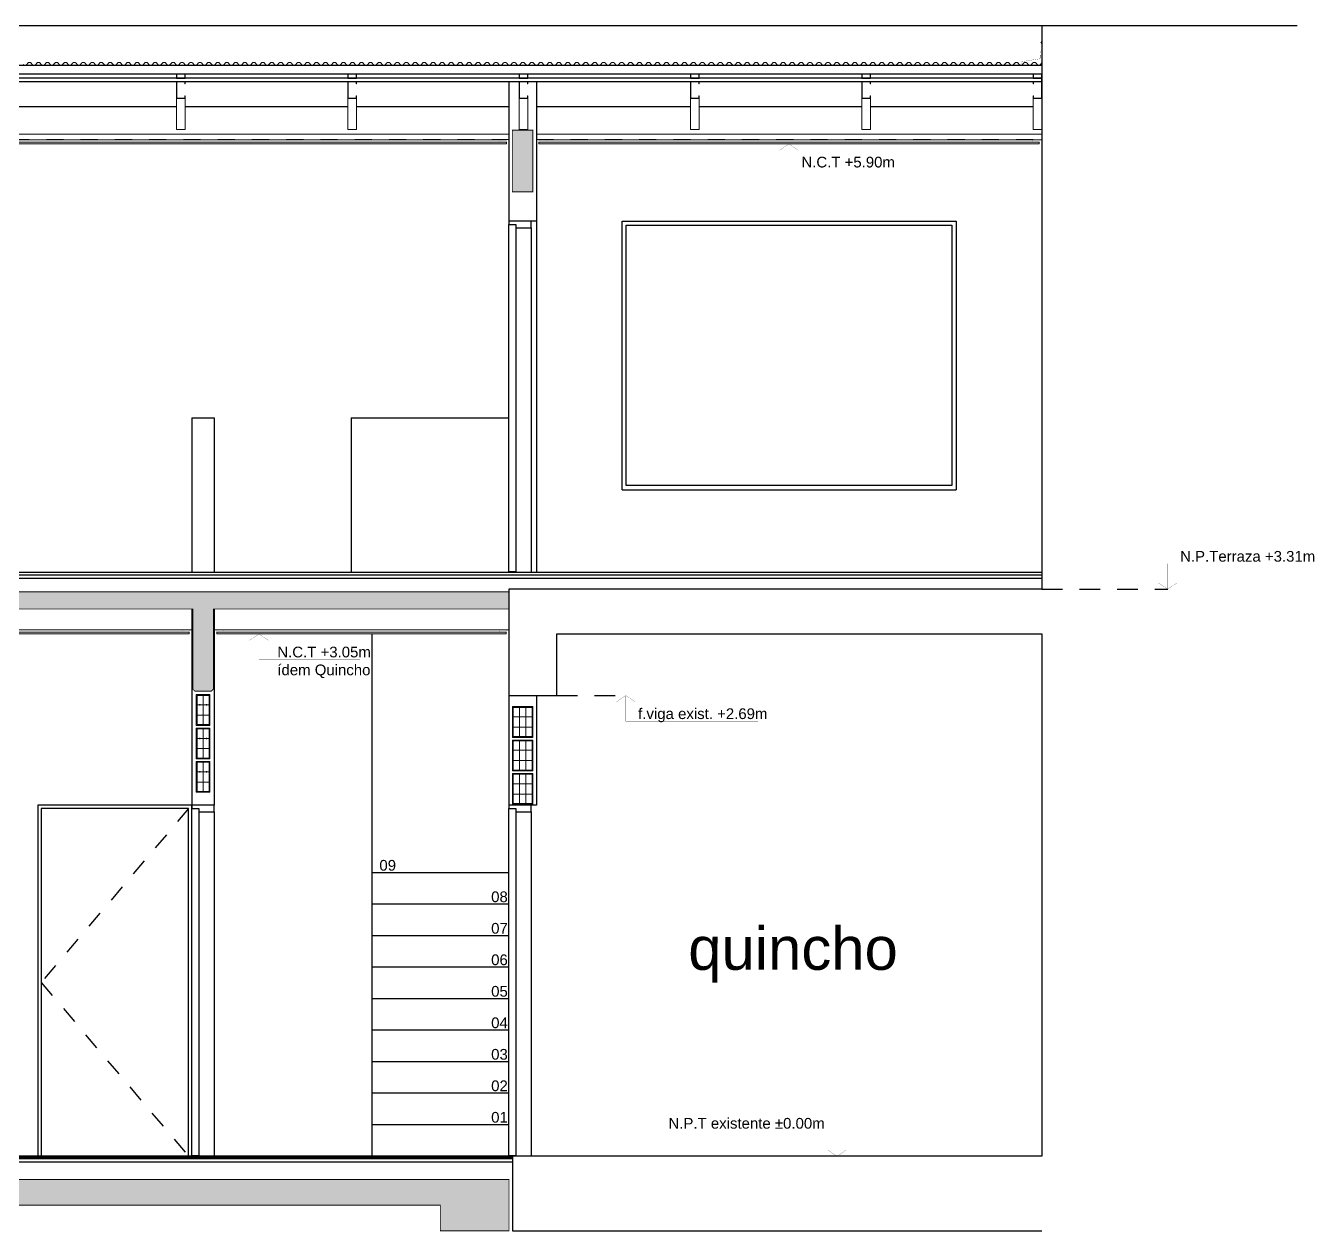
# Model space of a CAD drawing. Header units: millimetres. Extents: x 11902 to 12193, y 9935 to 10135.
# Drawn here: x 12004.26 to 12011.78, y 9944.51 to 9951.55 of the extents above; entities that cross this region are included whole.
import ezdxf

# ---------------------------------------------------------------- set-up
doc = ezdxf.new("R2010")
doc.units = ezdxf.units.MM
doc.linetypes.add('ACAD_ISO02W100', pattern=[15, 12, -3])
doc.linetypes.add('HIDDEN', pattern=[0.375, 0.25, -0.125])
for name, color, linetype, lineweight in [('002-MUROS VISTA', 250, 'Continuous', 15), ('06-SOLADOS', 252, 'Continuous', 25), ('A_Chapa zincalum', 7, 'Continuous', 9), ('Construccion Seca', 146, 'Continuous', 13)]:
    doc.layers.add(name, color=color, linetype=linetype, lineweight=lineweight)
for name, color, linetype in [('01-MUROS', 7, 'Continuous'), ('02-CARPINTERÍAS', 62, 'Continuous'), ('03-PROYECCIONES', 14, 'Continuous'), ('Estructura metalica', 155, 'Continuous')]:
    doc.layers.add(name, color=color, linetype=linetype)
doc.styles.get("Standard").update_dxf_attribs({"font": 'arial.ttf'})

# ---------------------------------------------------------------- blocks, each defined once
blk = doc.blocks.new('lad 08')
for p in [(-0.0392, -0.06), (-0.0008, -0.06)]:
    blk.add_point(p)
at = {"layer": '002-MUROS VISTA', "color": 250, "lineweight": 5, "true_color": 0x454545}
for p, q in [((-0.055, -0.06), (0.015, -0.06)), ((-0.02, -0.175), (-0.02, -0.005)), ((-0.055, -0.12), (0.015, -0.12))]:
    blk.add_line(p, q, dxfattribs=at)
for points in [[(-0.06, -0.18), (0.02, -0.18), (0.02, 0), (-0.06, 0)], [(-0.055, -0.175), (0.015, -0.175), (0.015, -0.005), (-0.055, -0.005)]]:
    blk.add_lwpolyline(points, close=True, dxfattribs=at)
blk = doc.blocks.new('lad 08x18x33')
for p in [(-0.0392, -0.06), (-0.0008, -0.06)]:
    blk.add_point(p)
at = {"layer": '002-MUROS VISTA', "color": 250, "lineweight": 5, "true_color": 0x454545}
for p, q in [((-0.075, -0.06), (0.035, -0.06)), ((-0.0392, -0.175), (-0.0392, -0.005)), ((-0.0008, -0.175), (-0.0008, -0.005)), ((-0.075, -0.12), (0.035, -0.12))]:
    blk.add_line(p, q, dxfattribs=at)
for points in [[(-0.08, -0.18), (0.04, -0.18), (0.04, 0), (-0.08, 0)], [(-0.075, -0.175), (0.035, -0.175), (0.035, -0.005), (-0.075, -0.005)]]:
    blk.add_lwpolyline(points, close=True, dxfattribs=at)

msp = doc.modelspace()

# ---------------------------------------------------------------- hatches: boundary and pattern name
at = {"true_color": 0x43c931, "transparency": 33554595}
h = msp.add_hatch(color=82, dxfattribs=at)
h.dxf.hatch_style = 1
h.paths.add_polyline_path([(12000.9962, 9944.8132), (12000.9962, 9944.5132), (12001.3962, 9944.5132), (12001.3962, 9944.6632), (12006.6762, 9944.6632), (12006.6762, 9944.5132), (12007.0762, 9944.5132), (12007.0762, 9944.8132)])
h.paths.add_polyline_path([(12000.9962, 9950.9381), (12001.1162, 9950.9381), (12001.1162, 9950.5781), (12000.9962, 9950.5781)])
h.paths.add_polyline_path([(12007.0962, 9950.9381), (12007.2162, 9950.9381), (12007.2162, 9950.5781), (12007.0962, 9950.5781)])
h.paths.add_polyline_path([(12005.2312, 9948.1432), (12001.1162, 9948.1432), (12001.1162, 9947.6756), (12001.1037, 9947.6631), (12001.0087, 9947.6631), (12000.9962, 9947.6756), (12000.9962, 9948.2432), (12007.0762, 9948.2432), (12007.0762, 9948.1432), (12005.3512, 9948.1432), (12005.3512, 9947.6756), (12005.3387, 9947.6631), (12005.2437, 9947.6631), (12005.2312, 9947.6756)])

# ---------------------------------------------------------------- linework, layer by layer
for p, q in [((12010.1862, 9951.5481), (12000.9762, 9951.5481)), ((12010.1862, 9951.3165), (12001.1362, 9951.3165)), ((12010.1862, 9951.2665), (12001.1362, 9951.2665)), ((12007.0762, 9951.2235), (12007.0762, 9950.4081)), ((12007.2362, 9951.2235), (12007.2362, 9950.4081)), ((12005.1362, 9951.075), (12004.1862, 9951.075)), ((12006.1362, 9951.075), (12005.1862, 9951.075)), ((12007.0762, 9951.075), (12006.1862, 9951.075)), ((12008.1362, 9951.075), (12007.2362, 9951.075)), ((12009.1362, 9951.075), (12008.1862, 9951.075)), ((12010.1362, 9951.075), (12009.1862, 9951.075)), ((12007.2362, 9950.4081), (12007.0762, 9950.4081)), ((12007.2362, 9950.4081), (12007.2362, 9948.3581)), ((12005.2262, 9949.2583), (12005.2262, 9948.3583)), ((12005.3562, 9949.2583), (12005.3562, 9948.3583)), ((12006.1562, 9949.2583), (12006.1562, 9948.3583)), ((12005.2262, 9948.1432), (12005.2262, 9946.9982)), ((12005.3562, 9948.1432), (12005.3562, 9946.9982)), ((12006.2762, 9947.9982), (12006.2762, 9944.9482)), ((12007.0762, 9947.6382), (12007.0762, 9946.9982)), ((12007.2362, 9947.6382), (12007.2362, 9946.9982)), ((12005.3562, 9946.9982), (12005.2262, 9946.9982)), ((12007.2362, 9946.9982), (12007.0762, 9946.9982)), ((12007.0762, 9946.6032), (12006.2762, 9946.6032)), ((12007.0762, 9946.4193), (12006.2762, 9946.4193)), ((12007.0762, 9946.2354), (12006.2762, 9946.2354)), ((12007.0762, 9946.0515), (12006.2762, 9946.0515)), ((12007.0762, 9945.8677), (12006.2762, 9945.8677)), ((12007.0762, 9945.6838), (12006.2762, 9945.6838)), ((12007.0762, 9945.4999), (12006.2762, 9945.4999)), ((12007.0762, 9945.316), (12006.2762, 9945.316)), ((12007.0762, 9945.1321), (12006.2762, 9945.1321))]:
    msp.add_line(p, q)
at = {"color": 212, "true_color": 0xcd1fe0}
msp.add_lwpolyline([(12011.676, 9951.5481), (12010.1862, 9951.5481), (12010.1862, 9948.2583), (12007.0762, 9948.2583), (12007.0762, 9947.6382), (12007.3562, 9947.6382), (12007.3562, 9947.9982), (12010.1862, 9947.9982), (12010.1862, 9944.9482), (12007.0962, 9944.9482), (12007.0962, 9944.5132), (12010.1862, 9944.5132)], dxfattribs=at)
for points in [[(12001.1362, 9951.2235), (12010.1862, 9951.2235), (12010.1862, 9951.2415), (12001.1362, 9951.2415)], [(12005.1362, 9951.2665), (12005.1362, 9951.2415), (12005.1862, 9951.2415), (12005.1862, 9951.2665)], [(12006.1362, 9951.2665), (12006.1362, 9951.2415), (12006.1862, 9951.2415), (12006.1862, 9951.2665)], [(12007.1362, 9951.2665), (12007.1362, 9951.2415), (12007.1862, 9951.2415), (12007.1862, 9951.2665)], [(12008.1362, 9951.2665), (12008.1362, 9951.2415), (12008.1862, 9951.2415), (12008.1862, 9951.2665)], [(12009.1362, 9951.2665), (12009.1362, 9951.2415), (12009.1862, 9951.2415), (12009.1862, 9951.2665)], [(12010.1362, 9951.2665), (12010.1362, 9951.2415), (12010.1862, 9951.2415), (12010.1862, 9951.2665)]]:
    msp.add_lwpolyline(points, close=True)
at = {"color": 97, "true_color": 0x2e8c22, "const_width": 0.005}
msp.add_lwpolyline([(12007.0962, 9950.9381), (12007.2162, 9950.9381), (12007.2162, 9950.5781), (12007.0962, 9950.5781)], close=True, dxfattribs=at)
for points in [[(12005.2312, 9948.1432), (12001.1162, 9948.1432), (12001.1162, 9947.6756), (12001.1037, 9947.6631), (12001.0087, 9947.6631), (12000.9962, 9947.6756), (12000.9962, 9948.2432), (12007.0762, 9948.2432), (12007.0762, 9948.1432), (12005.3512, 9948.1432), (12005.3512, 9947.6756), (12005.3387, 9947.6631), (12005.2437, 9947.6631), (12005.2312, 9947.6756), (12005.2312, 9948.1432)], [(12000.9962, 9944.8132), (12000.9962, 9944.5132), (12001.3962, 9944.5132), (12001.3962, 9944.6632), (12006.6762, 9944.6632), (12006.6762, 9944.5132), (12007.0762, 9944.5132), (12007.0762, 9944.8132), (12000.9962, 9944.8132)]]:
    msp.add_lwpolyline(points, dxfattribs=at)
at = {"layer": '01-MUROS'}
for p, q in [((12007.2362, 9944.9482), (12001.1362, 9944.9482)), ((12007.0962, 9944.9402), (12001.1362, 9944.9402)), ((12007.0962, 9944.9332), (12001.1362, 9944.9332)), ((12007.0962, 9944.9132), (12001.1362, 9944.9132))]:
    msp.add_line(p, q, dxfattribs=at)
at = {"layer": '02-CARPINTERÍAS'}
for p, q in [((12007.7362, 9948.8383), (12007.7362, 9950.4081)), ((12007.7362, 9950.4081), (12009.6862, 9950.4081)), ((12009.6862, 9950.4081), (12009.6862, 9948.8383)), ((12007.2062, 9950.3681), (12007.2062, 9948.3581)), ((12007.7362, 9948.8383), (12009.6862, 9948.8383)), ((12005.3562, 9946.9582), (12005.3562, 9944.9482)), ((12007.2062, 9946.9582), (12007.2062, 9944.9482))]:
    msp.add_line(p, q, dxfattribs=at)
for points in [[(12007.1162, 9950.3681), (12007.2062, 9950.3681), (12007.2062, 9950.4081), (12007.0762, 9950.4081), (12007.0762, 9950.3881), (12007.1162, 9950.3881)], [(12007.0762, 9950.3881), (12007.1162, 9950.3881), (12007.1162, 9948.3608), (12007.0762, 9948.3608)], [(12007.7612, 9950.3831), (12009.6612, 9950.3831), (12009.6612, 9948.8633), (12007.7612, 9948.8633)], [(12005.2662, 9946.9582), (12005.3562, 9946.9582), (12005.3562, 9946.9982), (12005.2262, 9946.9982), (12005.2262, 9946.9782), (12005.2662, 9946.9782)], [(12007.1162, 9946.9582), (12007.2062, 9946.9582), (12007.2062, 9946.9982), (12007.0762, 9946.9982), (12007.0762, 9946.9782), (12007.1162, 9946.9782)], [(12005.2262, 9946.9782), (12005.2662, 9946.9782), (12005.2662, 9944.9508), (12005.2262, 9944.9508)], [(12007.0762, 9946.9782), (12007.1162, 9946.9782), (12007.1162, 9944.9508), (12007.0762, 9944.9508)]]:
    msp.add_lwpolyline(points, close=True, dxfattribs=at)
for points in [[(12005.2262, 9944.9482), (12005.2262, 9946.9982), (12004.3262, 9946.9982), (12004.3262, 9944.9482)], [(12005.2062, 9944.9482), (12005.2062, 9946.9782), (12004.3462, 9946.9782), (12004.3462, 9944.9482)]]:
    msp.add_lwpolyline(points, dxfattribs=at)
at = {"layer": '03-PROYECCIONES', "linetype": 'ACAD_ISO02W100', "ltscale": 0.01}
for p, q in [((12010.1862, 9948.2583), (12010.9216, 9948.2583)), ((12007.3562, 9947.6382), (12007.7583, 9947.6382))]:
    msp.add_line(p, q, dxfattribs=at)
at = {"layer": '03-PROYECCIONES', "const_width": 0.001}
for points in [[(12008.7112, 9950.8583), (12008.6566, 9950.8209)], [(12008.7112, 9950.8583), (12008.7657, 9950.8209)], [(12008.7112, 9950.8583), (12008.7112, 9950.7083), (12009.267, 9950.7083)], [(12010.9216, 9948.2583), (12010.9216, 9948.4083), (12011.7211, 9948.4083)], [(12010.9216, 9948.2583), (12010.8671, 9948.2956)], [(12010.9216, 9948.2583), (12010.9762, 9948.2956)], [(12005.6173, 9947.9982), (12005.5628, 9947.9608)], [(12005.6173, 9947.9982), (12005.6718, 9947.9608)], [(12005.6173, 9947.9982), (12005.6173, 9947.8482), (12006.2077, 9947.8482)], [(12007.7583, 9947.6382), (12007.7037, 9947.6008)], [(12007.7583, 9947.6382), (12007.8128, 9947.6008)], [(12007.7583, 9947.6382), (12007.7583, 9947.4882), (12008.5304, 9947.4882)], [(12008.9911, 9944.9482), (12008.9911, 9945.0982), (12008.0576, 9945.0982)], [(12008.9911, 9944.9482), (12008.9366, 9944.9856)], [(12008.9911, 9944.9482), (12009.0456, 9944.9856)]]:
    msp.add_lwpolyline(points, dxfattribs=at)
at = {"layer": '03-PROYECCIONES', "linetype": 'ACAD_ISO02W100', "ltscale": 0.005}
msp.add_lwpolyline([(12005.2062, 9946.9782), (12004.3462, 9945.9632), (12005.2062, 9944.9482)], dxfattribs=at)
at = {"layer": '06-SOLADOS', "ltscale": 0.01}
msp.add_line((12001.1362, 9948.3233), (12010.1862, 9948.3233), dxfattribs=at)
for points in [[(12005.2262, 9949.2583), (12005.3562, 9949.2583)], [(12006.1562, 9949.2583), (12007.0762, 9949.2583)], [(12001.1362, 9948.3583), (12010.1862, 9948.3583)], [(12001.1362, 9948.3433), (12010.1862, 9948.3433)]]:
    msp.add_lwpolyline(points, dxfattribs=at)
at = {"layer": 'A_Chapa zincalum'}
msp.add_lwpolyline([(12010.1862, 9951.3308, 0.032572), (12010.1851, 9951.3296), (12010.1789, 9951.3214, -0.493017), (12010.1588, 9951.3214), (12010.1527, 9951.3296, 0.231286), (12010.1427, 9951.3345, 0.231286), (12010.1327, 9951.3296), (12010.1266, 9951.3214, -0.493017), (12010.1065, 9951.3214), (12010.1003, 9951.3296, 0.231286), (12010.0903, 9951.3345, 0.231286), (12010.0803, 9951.3296), (12010.0742, 9951.3214, -0.493017), (12010.0541, 9951.3214), (12010.048, 9951.3296, 0.231286), (12010.038, 9951.3345, 0.231286), (12010.028, 9951.3296), (12010.0219, 9951.3214, -0.493017), (12010.0017, 9951.3214), (12009.9956, 9951.3296, 0.231286), (12009.9856, 9951.3345, 0.231286), (12009.9756, 9951.3296), (12009.9695, 9951.3214, -0.493017), (12009.9494, 9951.3214), (12009.9433, 9951.3296, 0.231286), (12009.9332, 9951.3345, 0.231286), (12009.9232, 9951.3296), (12009.9171, 9951.3214, -0.493017), (12009.897, 9951.3214), (12009.8909, 9951.3296, 0.231286), (12009.8809, 9951.3345, 0.231286), (12009.8709, 9951.3296), (12009.8648, 9951.3214, -0.493017), (12009.8446, 9951.3214), (12009.8385, 9951.3296, 0.231286), (12009.8285, 9951.3345, 0.231286), (12009.8185, 9951.3296), (12009.8124, 9951.3214, -0.493017), (12009.7923, 9951.3214), (12009.7862, 9951.3296, 0.231286), (12009.7762, 9951.3345, 0.231286), (12009.7661, 9951.3296), (12009.76, 9951.3214, -0.493017), (12009.7399, 9951.3214), (12009.7338, 9951.3296, 0.231286), (12009.7238, 9951.3345, 0.231286), (12009.7138, 9951.3296), (12009.7077, 9951.3214, -0.493017), (12009.6876, 9951.3214), (12009.6814, 9951.3296, 0.231286), (12009.6714, 9951.3345, 0.231286), (12009.6614, 9951.3296), (12009.6553, 9951.3214, -0.493017), (12009.6352, 9951.3214), (12009.6291, 9951.3296, 0.231286), (12009.6191, 9951.3345, 0.231286), (12009.6091, 9951.3296), (12009.6029, 9951.3214, -0.493017), (12009.5828, 9951.3214), (12009.5767, 9951.3296, 0.231286), (12009.5667, 9951.3345, 0.231286), (12009.5567, 9951.3296), (12009.5506, 9951.3214, -0.493017), (12009.5305, 9951.3214), (12009.5243, 9951.3296, 0.231286), (12009.5143, 9951.3345, 0.231286), (12009.5043, 9951.3296), (12009.4982, 9951.3214, -0.493017), (12009.4781, 9951.3214), (12009.472, 9951.3296, 0.231286), (12009.462, 9951.3345, 0.231286), (12009.452, 9951.3296), (12009.4459, 9951.3214, -0.493017), (12009.4257, 9951.3214), (12009.4196, 9951.3296, 0.231286), (12009.4096, 9951.3345, 0.231286), (12009.3996, 9951.3296), (12009.3935, 9951.3214, -0.493017), (12009.3734, 9951.3214), (12009.3673, 9951.3296, 0.231286), (12009.3572, 9951.3345, 0.231286), (12009.3472, 9951.3296), (12009.3411, 9951.3214, -0.493017), (12009.321, 9951.3214), (12009.3149, 9951.3296, 0.231286), (12009.3049, 9951.3345, 0.231286), (12009.2949, 9951.3296), (12009.2888, 9951.3214, -0.493017), (12009.2686, 9951.3214), (12009.2625, 9951.3296, 0.231286), (12009.2525, 9951.3345, 0.231286), (12009.2425, 9951.3296), (12009.2364, 9951.3214, -0.493017), (12009.2163, 9951.3214), (12009.2102, 9951.3296, 0.231286), (12009.2002, 9951.3345, 0.231286), (12009.1901, 9951.3296), (12009.184, 9951.3214, -0.493017), (12009.1639, 9951.3214), (12009.1578, 9951.3296, 0.231286), (12009.1478, 9951.3345, 0.231286), (12009.1378, 9951.3296), (12009.1317, 9951.3214, -0.493017), (12009.1116, 9951.3214), (12009.1054, 9951.3296, 0.231286), (12009.0954, 9951.3345, 0.231286), (12009.0854, 9951.3296), (12009.0793, 9951.3214, -0.493017), (12009.0592, 9951.3214), (12009.0531, 9951.3296, 0.231286), (12009.0431, 9951.3345, 0.231286), (12009.0331, 9951.3296), (12009.0269, 9951.3214, -0.493017), (12009.0068, 9951.3214), (12009.0007, 9951.3296, 0.231286), (12008.9907, 9951.3345, 0.231286), (12008.9807, 9951.3296), (12008.9746, 9951.3214, -0.493017), (12008.9545, 9951.3214), (12008.9483, 9951.3296, 0.231286), (12008.9383, 9951.3345, 0.231286), (12008.9283, 9951.3296), (12008.9222, 9951.3214, -0.493017), (12008.9021, 9951.3214), (12008.896, 9951.3296, 0.231286), (12008.886, 9951.3345, 0.231286), (12008.876, 9951.3296), (12008.8699, 9951.3214, -0.493017), (12008.8497, 9951.3214), (12008.8436, 9951.3296, 0.231286), (12008.8336, 9951.3345, 0.231286), (12008.8236, 9951.3296), (12008.8175, 9951.3214, -0.493017), (12008.7974, 9951.3214), (12008.7913, 9951.3296, 0.231286), (12008.7812, 9951.3345, 0.231286), (12008.7712, 9951.3296), (12008.7651, 9951.3214, -0.493017), (12008.745, 9951.3214), (12008.7389, 9951.3296, 0.231286), (12008.7289, 9951.3345, 0.231286), (12008.7189, 9951.3296), (12008.7128, 9951.3214, -0.493017), (12008.6926, 9951.3214), (12008.6865, 9951.3296, 0.231286), (12008.6765, 9951.3345, 0.231286), (12008.6665, 9951.3296), (12008.6604, 9951.3214, -0.493017), (12008.6403, 9951.3214), (12008.6342, 9951.3296, 0.231286), (12008.6242, 9951.3345, 0.231286), (12008.6141, 9951.3296), (12008.608, 9951.3214, -0.493017), (12008.5879, 9951.3214), (12008.5818, 9951.3296, 0.231286), (12008.5718, 9951.3345, 0.231286), (12008.5618, 9951.3296), (12008.5557, 9951.3214, -0.493017), (12008.5356, 9951.3214), (12008.5294, 9951.3296, 0.231286), (12008.5194, 9951.3345, 0.231286), (12008.5094, 9951.3296), (12008.5033, 9951.3214, -0.493017), (12008.4832, 9951.3214), (12008.4771, 9951.3296, 0.231286), (12008.4671, 9951.3345, 0.231286), (12008.4571, 9951.3296), (12008.4509, 9951.3214, -0.493017), (12008.4308, 9951.3214), (12008.4247, 9951.3296, 0.231286), (12008.4147, 9951.3345, 0.231286), (12008.4047, 9951.3296), (12008.3986, 9951.3214, -0.493017), (12008.3785, 9951.3214), (12008.3723, 9951.3296, 0.231286), (12008.3623, 9951.3345, 0.231286), (12008.3523, 9951.3296), (12008.3462, 9951.3214, -0.493017), (12008.3261, 9951.3214), (12008.32, 9951.3296, 0.231286), (12008.31, 9951.3345, 0.231286), (12008.3, 9951.3296), (12008.2939, 9951.3214, -0.493017), (12008.2737, 9951.3214), (12008.2676, 9951.3296, 0.231286), (12008.2576, 9951.3345, 0.231286), (12008.2476, 9951.3296), (12008.2415, 9951.3214, -0.493017), (12008.2214, 9951.3214), (12008.2153, 9951.3296, 0.231286), (12008.2052, 9951.3345, 0.231286), (12008.1952, 9951.3296), (12008.1891, 9951.3214, -0.493017), (12008.169, 9951.3214), (12008.1629, 9951.3296, 0.231286), (12008.1529, 9951.3345, 0.231286), (12008.1429, 9951.3296), (12008.1368, 9951.3214, -0.493017), (12008.1166, 9951.3214), (12008.1105, 9951.3296, 0.231286), (12008.1005, 9951.3345, 0.231286), (12008.0905, 9951.3296), (12008.0844, 9951.3214, -0.493017), (12008.0643, 9951.3214), (12008.0582, 9951.3296, 0.231286), (12008.0482, 9951.3345, 0.231286), (12008.0381, 9951.3296), (12008.032, 9951.3214, -0.493017), (12008.0119, 9951.3214), (12008.0058, 9951.3296, 0.231286), (12007.9958, 9951.3345, 0.231286), (12007.9858, 9951.3296), (12007.9797, 9951.3214, -0.493017), (12007.9596, 9951.3214), (12007.9534, 9951.3296, 0.231286), (12007.9434, 9951.3345, 0.231286), (12007.9334, 9951.3296), (12007.9273, 9951.3214, -0.493017), (12007.9072, 9951.3214), (12007.9011, 9951.3296, 0.231286), (12007.8911, 9951.3345, 0.231286), (12007.8811, 9951.3296), (12007.8749, 9951.3214, -0.493017), (12007.8548, 9951.3214), (12007.8487, 9951.3296, 0.231286), (12007.8387, 9951.3345, 0.231286), (12007.8287, 9951.3296), (12007.8226, 9951.3214, -0.493017), (12007.8025, 9951.3214), (12007.7963, 9951.3296, 0.231286), (12007.7863, 9951.3345, 0.231286), (12007.7763, 9951.3296), (12007.7702, 9951.3214, -0.493017), (12007.7501, 9951.3214), (12007.744, 9951.3296, 0.231286), (12007.734, 9951.3345, 0.231286), (12007.724, 9951.3296), (12007.7179, 9951.3214, -0.493017), (12007.6977, 9951.3214), (12007.6916, 9951.3296, 0.231286), (12007.6816, 9951.3345, 0.231286), (12007.6716, 9951.3296), (12007.6655, 9951.3214, -0.493017), (12007.6454, 9951.3214), (12007.6393, 9951.3296, 0.231286), (12007.6292, 9951.3345, 0.231286), (12007.6192, 9951.3296), (12007.6131, 9951.3214, -0.493017), (12007.593, 9951.3214), (12007.5869, 9951.3296, 0.231286), (12007.5769, 9951.3345, 0.231286), (12007.5669, 9951.3296), (12007.5608, 9951.3214, -0.493017), (12007.5406, 9951.3214), (12007.5345, 9951.3296, 0.231286), (12007.5245, 9951.3345, 0.231286), (12007.5145, 9951.3296), (12007.5084, 9951.3214, -0.493017), (12007.4883, 9951.3214), (12007.4822, 9951.3296, 0.231286), (12007.4722, 9951.3345, 0.231286), (12007.4621, 9951.3296), (12007.456, 9951.3214, -0.493017), (12007.4359, 9951.3214), (12007.4298, 9951.3296, 0.231286), (12007.4198, 9951.3345, 0.231286), (12007.4098, 9951.3296), (12007.4037, 9951.3214, -0.493017), (12007.3836, 9951.3214), (12007.3774, 9951.3296, 0.231286), (12007.3674, 9951.3345, 0.231286), (12007.3574, 9951.3296), (12007.3513, 9951.3214, -0.493017), (12007.3312, 9951.3214), (12007.3251, 9951.3296, 0.231286), (12007.3151, 9951.3345, 0.231286), (12007.3051, 9951.3296), (12007.2989, 9951.3214, -0.493017), (12007.2788, 9951.3214), (12007.2727, 9951.3296, 0.231286), (12007.2627, 9951.3345, 0.231286), (12007.2527, 9951.3296), (12007.2466, 9951.3214, -0.493017), (12007.2265, 9951.3214), (12007.2203, 9951.3296, 0.231286), (12007.2103, 9951.3345, 0.231286), (12007.2003, 9951.3296), (12007.1942, 9951.3214, -0.493017), (12007.1741, 9951.3214), (12007.168, 9951.3296, 0.231286), (12007.158, 9951.3345, 0.231286), (12007.148, 9951.3296), (12007.1419, 9951.3214, -0.493017), (12007.1217, 9951.3214), (12007.1156, 9951.3296, 0.231286), (12007.1056, 9951.3345, 0.231286), (12007.0956, 9951.3296), (12007.0895, 9951.3214, -0.493017), (12007.0694, 9951.3214), (12007.0633, 9951.3296, 0.231286), (12007.0532, 9951.3345, 0.231286), (12007.0432, 9951.3296), (12007.0371, 9951.3214, -0.493017), (12007.017, 9951.3214), (12007.0109, 9951.3296, 0.231286), (12007.0009, 9951.3345, 0.231286), (12006.9909, 9951.3296), (12006.9848, 9951.3214, -0.493017), (12006.9646, 9951.3214), (12006.9585, 9951.3296, 0.231286), (12006.9485, 9951.3345, 0.231286), (12006.9385, 9951.3296), (12006.9324, 9951.3214, -0.493017), (12006.9123, 9951.3214), (12006.9062, 9951.3296, 0.231286), (12006.8962, 9951.3345, 0.231286), (12006.8861, 9951.3296), (12006.88, 9951.3214, -0.493017), (12006.8599, 9951.3214), (12006.8538, 9951.3296, 0.231286), (12006.8438, 9951.3345, 0.231286), (12006.8338, 9951.3296), (12006.8277, 9951.3214, -0.493017), (12006.8076, 9951.3214), (12006.8014, 9951.3296, 0.231286), (12006.7914, 9951.3345, 0.231286), (12006.7814, 9951.3296), (12006.7753, 9951.3214, -0.493017), (12006.7552, 9951.3214), (12006.7491, 9951.3296, 0.231286), (12006.7391, 9951.3345, 0.231286), (12006.7291, 9951.3296), (12006.7229, 9951.3214, -0.493017), (12006.7028, 9951.3214), (12006.6967, 9951.3296, 0.231286), (12006.6867, 9951.3345, 0.231286), (12006.6767, 9951.3296), (12006.6706, 9951.3214, -0.493017), (12006.6505, 9951.3214), (12006.6443, 9951.3296, 0.231286), (12006.6343, 9951.3345, 0.231286), (12006.6243, 9951.3296), (12006.6182, 9951.3214, -0.493017), (12006.5981, 9951.3214), (12006.592, 9951.3296, 0.231286), (12006.582, 9951.3345, 0.231286), (12006.572, 9951.3296), (12006.5659, 9951.3214, -0.493017), (12006.5457, 9951.3214), (12006.5396, 9951.3296, 0.231286), (12006.5296, 9951.3345, 0.231286), (12006.5196, 9951.3296), (12006.5135, 9951.3214, -0.493017), (12006.4934, 9951.3214), (12006.4873, 9951.3296, 0.231286), (12006.4772, 9951.3345, 0.231286), (12006.4672, 9951.3296), (12006.4611, 9951.3214, -0.493017), (12006.441, 9951.3214), (12006.4349, 9951.3296, 0.231286), (12006.4249, 9951.3345, 0.231286), (12006.4149, 9951.3296), (12006.4088, 9951.3214, -0.493017), (12006.3886, 9951.3214), (12006.3825, 9951.3296, 0.231286), (12006.3725, 9951.3345, 0.231286), (12006.3625, 9951.3296), (12006.3564, 9951.3214, -0.493017), (12006.3363, 9951.3214), (12006.3302, 9951.3296, 0.231286), (12006.3202, 9951.3345, 0.231286), (12006.3101, 9951.3296), (12006.304, 9951.3214, -0.493017), (12006.2839, 9951.3214), (12006.2778, 9951.3296, 0.231286), (12006.2678, 9951.3345, 0.231286), (12006.2578, 9951.3296), (12006.2517, 9951.3214, -0.493017), (12006.2316, 9951.3214), (12006.2254, 9951.3296, 0.231286), (12006.2154, 9951.3345, 0.231286), (12006.2054, 9951.3296), (12006.1993, 9951.3214, -0.493017), (12006.1792, 9951.3214), (12006.1731, 9951.3296, 0.231286), (12006.1631, 9951.3345, 0.231286), (12006.1531, 9951.3296), (12006.1469, 9951.3214, -0.493017), (12006.1268, 9951.3214), (12006.1207, 9951.3296, 0.231286), (12006.1107, 9951.3345, 0.231286), (12006.1007, 9951.3296), (12006.0946, 9951.3214, -0.493017), (12006.0745, 9951.3214), (12006.0683, 9951.3296, 0.231286), (12006.0583, 9951.3345, 0.231286), (12006.0483, 9951.3296), (12006.0422, 9951.3214, -0.493017), (12006.0221, 9951.3214), (12006.016, 9951.3296, 0.231286), (12006.006, 9951.3345, 0.231286), (12005.996, 9951.3296), (12005.9899, 9951.3214, -0.493017), (12005.9697, 9951.3214), (12005.9636, 9951.3296, 0.231286), (12005.9536, 9951.3345, 0.231286), (12005.9436, 9951.3296), (12005.9375, 9951.3214, -0.493017), (12005.9174, 9951.3214), (12005.9113, 9951.3296, 0.231286), (12005.9012, 9951.3345, 0.231286), (12005.8912, 9951.3296), (12005.8851, 9951.3214, -0.493017), (12005.865, 9951.3214), (12005.8589, 9951.3296, 0.231286), (12005.8489, 9951.3345, 0.231286), (12005.8389, 9951.3296), (12005.8328, 9951.3214, -0.493017), (12005.8126, 9951.3214), (12005.8065, 9951.3296, 0.231286), (12005.7965, 9951.3345, 0.231286), (12005.7865, 9951.3296), (12005.7804, 9951.3214, -0.493017), (12005.7603, 9951.3214), (12005.7542, 9951.3296, 0.231286), (12005.7442, 9951.3345, 0.231286), (12005.7341, 9951.3296), (12005.728, 9951.3214, -0.493017), (12005.7079, 9951.3214), (12005.7018, 9951.3296, 0.231286), (12005.6918, 9951.3345, 0.231286), (12005.6818, 9951.3296), (12005.6757, 9951.3214, -0.493017), (12005.6556, 9951.3214), (12005.6494, 9951.3296, 0.231286), (12005.6394, 9951.3345, 0.231286), (12005.6294, 9951.3296), (12005.6233, 9951.3214, -0.493017), (12005.6032, 9951.3214), (12005.5971, 9951.3296, 0.231286), (12005.5871, 9951.3345, 0.231286), (12005.5771, 9951.3296), (12005.5709, 9951.3214, -0.493017), (12005.5508, 9951.3214), (12005.5447, 9951.3296, 0.231286), (12005.5347, 9951.3345, 0.231286), (12005.5247, 9951.3296), (12005.5186, 9951.3214, -0.493017), (12005.4985, 9951.3214), (12005.4923, 9951.3296, 0.231286), (12005.4823, 9951.3345, 0.231286), (12005.4723, 9951.3296), (12005.4662, 9951.3214, -0.493017), (12005.4461, 9951.3214), (12005.44, 9951.3296, 0.231286), (12005.43, 9951.3345, 0.231286), (12005.42, 9951.3296), (12005.4139, 9951.3214, -0.493017), (12005.3937, 9951.3214), (12005.3876, 9951.3296, 0.231286), (12005.3776, 9951.3345, 0.231286), (12005.3676, 9951.3296), (12005.3615, 9951.3214, -0.493017), (12005.3414, 9951.3214), (12005.3353, 9951.3296, 0.231286), (12005.3252, 9951.3345, 0.231286), (12005.3152, 9951.3296), (12005.3091, 9951.3214, -0.493017), (12005.289, 9951.3214), (12005.2829, 9951.3296, 0.231286), (12005.2729, 9951.3345, 0.231286), (12005.2629, 9951.3296), (12005.2568, 9951.3214, -0.493017), (12005.2366, 9951.3214), (12005.2305, 9951.3296, 0.231286), (12005.2205, 9951.3345, 0.231286), (12005.2105, 9951.3296), (12005.2044, 9951.3214, -0.493017), (12005.1843, 9951.3214), (12005.1782, 9951.3296, 0.231286), (12005.1682, 9951.3345, 0.231286), (12005.1581, 9951.3296), (12005.152, 9951.3214, -0.493017), (12005.1319, 9951.3214), (12005.1258, 9951.3296, 0.231286), (12005.1158, 9951.3345, 0.231286), (12005.1058, 9951.3296), (12005.0997, 9951.3214, -0.493017), (12005.0796, 9951.3214), (12005.0734, 9951.3296, 0.231286), (12005.0634, 9951.3345, 0.231286), (12005.0534, 9951.3296), (12005.0473, 9951.3214, -0.493017), (12005.0272, 9951.3214), (12005.0211, 9951.3296, 0.231286), (12005.0111, 9951.3345, 0.231286), (12005.0011, 9951.3296), (12004.9949, 9951.3214, -0.493017), (12004.9748, 9951.3214), (12004.9687, 9951.3296, 0.231286), (12004.9587, 9951.3345, 0.231286), (12004.9487, 9951.3296), (12004.9426, 9951.3214, -0.493017), (12004.9225, 9951.3214), (12004.9163, 9951.3296, 0.231286), (12004.9063, 9951.3345, 0.231286), (12004.8963, 9951.3296), (12004.8902, 9951.3214, -0.493017), (12004.8701, 9951.3214), (12004.864, 9951.3296, 0.231286), (12004.854, 9951.3345, 0.231286), (12004.844, 9951.3296), (12004.8379, 9951.3214, -0.493017), (12004.8177, 9951.3214), (12004.8116, 9951.3296, 0.231286), (12004.8016, 9951.3345, 0.231286), (12004.7916, 9951.3296), (12004.7855, 9951.3214, -0.493017), (12004.7654, 9951.3214), (12004.7593, 9951.3296, 0.231286), (12004.7492, 9951.3345, 0.231286), (12004.7392, 9951.3296), (12004.7331, 9951.3214, -0.493017), (12004.713, 9951.3214), (12004.7069, 9951.3296, 0.231286), (12004.6969, 9951.3345, 0.231286), (12004.6869, 9951.3296), (12004.6808, 9951.3214, -0.493017), (12004.6606, 9951.3214), (12004.6545, 9951.3296, 0.231286), (12004.6445, 9951.3345, 0.231286), (12004.6345, 9951.3296), (12004.6284, 9951.3214, -0.493017), (12004.6083, 9951.3214), (12004.6022, 9951.3296, 0.231286), (12004.5922, 9951.3345, 0.231286), (12004.5821, 9951.3296), (12004.576, 9951.3214, -0.493017), (12004.5559, 9951.3214), (12004.5498, 9951.3296, 0.231286), (12004.5398, 9951.3345, 0.231286), (12004.5298, 9951.3296), (12004.5237, 9951.3214, -0.493017), (12004.5036, 9951.3214), (12004.4974, 9951.3296, 0.231286), (12004.4874, 9951.3345, 0.231286), (12004.4774, 9951.3296), (12004.4713, 9951.3214, -0.493017), (12004.4512, 9951.3214), (12004.4451, 9951.3296, 0.231286), (12004.4351, 9951.3345, 0.231286), (12004.4251, 9951.3296), (12004.4189, 9951.3214, -0.493017), (12004.3988, 9951.3214), (12004.3927, 9951.3296, 0.231286), (12004.3827, 9951.3345, 0.231286), (12004.3727, 9951.3296), (12004.3666, 9951.3214, -0.493017), (12004.3465, 9951.3214), (12004.3403, 9951.3296, 0.231286), (12004.3303, 9951.3345, 0.231286), (12004.3203, 9951.3296), (12004.3142, 9951.3214, -0.493017), (12004.2941, 9951.3214), (12004.288, 9951.3296, 0.231286), (12004.278, 9951.3345, 0.231286), (12004.268, 9951.3296), (12004.2619, 9951.3214, -0.493017), (12004.2417, 9951.3214)], format="xyb", dxfattribs=at)
at = {"layer": 'Construccion Seca'}
for p, q in [((12010.1806, 9951.4494), (12010.1862, 9951.4555)), ((12007.0612, 9950.9156), (12001.1362, 9950.9156)), ((12007.2512, 9950.9156), (12010.1862, 9950.9156)), ((12007.0612, 9950.8816), (12001.1362, 9950.8816)), ((12007.0612, 9950.8583), (12007.0612, 9950.8678)), ((12007.2512, 9950.8816), (12010.1862, 9950.8816)), ((12007.2512, 9950.8583), (12007.2512, 9950.8678)), ((12010.1712, 9950.8583), (12010.1712, 9950.8678)), ((12005.2262, 9948.0216), (12001.1362, 9948.0216)), ((12005.3562, 9948.0216), (12007.0752, 9948.0216))]:
    msp.add_line(p, q, dxfattribs=at)
for points, const_width in [([(12010.1809, 9951.3749), (12010.1809, 9951.3624), (12010.1759, 9951.3624), (12010.1759, 9951.3874), (12010.1834, 9951.4056), (12010.1834, 9951.4442), (12010.1806, 9951.4494)], 0.001), ([(12010.1784, 9951.3694), (12010.1784, 9951.3771), (12010.1834, 9951.3771), (12010.1834, 9951.3565), (12010.0704, 9951.3389), (12010.0633, 9951.3223)], 0.001), ([(12007.0512, 9950.9143), (12007.0462, 9950.9143), (12007.0462, 9950.9156), (12007.0762, 9950.9156), (12007.0762, 9950.9128), (12007.0746, 9950.9105), (12007.0746, 9950.8868), (12007.0762, 9950.8845), (12007.0762, 9950.8816), (12007.0462, 9950.8816), (12007.0462, 9950.8829), (12007.0512, 9950.8829)], 0.0005), ([(12007.2611, 9950.9143), (12007.2662, 9950.9143), (12007.2662, 9950.9156), (12007.2362, 9950.9156), (12007.2362, 9950.9128), (12007.2377, 9950.9105), (12007.2377, 9950.8868), (12007.2362, 9950.8845), (12007.2362, 9950.8816), (12007.2662, 9950.8816), (12007.2662, 9950.8829), (12007.2611, 9950.8829)], 0.0005), ([(12010.1612, 9950.9143), (12010.1562, 9950.9143), (12010.1562, 9950.9156), (12010.1862, 9950.9156), (12010.1862, 9950.9128), (12010.1846, 9950.9105), (12010.1846, 9950.8868), (12010.1862, 9950.8845), (12010.1862, 9950.8816), (12010.1562, 9950.8816), (12010.1562, 9950.8829), (12010.1612, 9950.8829)], 0.0005)]:
    msp.add_lwpolyline(points, dxfattribs=dict(at, const_width=const_width))
for points in [[(12007.0612, 9950.8678), (12001.1512, 9950.8678), (12001.1512, 9950.8583), (12007.0612, 9950.8583)], [(12007.2512, 9950.8678), (12010.1712, 9950.8678), (12010.1712, 9950.8583), (12007.2512, 9950.8583)], [(12005.2102, 9948.0077), (12001.1512, 9948.0077), (12001.1512, 9947.9982), (12005.2102, 9947.9982), (12005.2102, 9948.0077)], [(12005.3722, 9948.0077), (12007.0602, 9948.0077), (12007.0602, 9947.9982), (12005.3722, 9947.9982), (12005.3722, 9948.0077)]]:
    msp.add_lwpolyline(points, dxfattribs=at)
at = {"layer": 'Construccion Seca', "const_width": 0.0005}
for points in [[(12007.0736, 9950.8803), (12007.0762, 9950.8803), (12007.0762, 9950.8816), (12007.0653, 9950.8816), (12007.0579, 9950.8686, -0.534867), (12007.0552, 9950.8684), (12007.0541, 9950.8699), (12007.0282, 9950.8699), (12007.0271, 9950.8684, -0.534867), (12007.0244, 9950.8686), (12007.017, 9950.8816), (12007.0062, 9950.8816), (12007.0062, 9950.8803), (12007.0087, 9950.8803)], [(12007.0402, 9950.8583), (12007.0602, 9950.8583, 2.414214), (12007.0612, 9950.8593), (12007.0612, 9950.8648, -0.414214), (12007.0617, 9950.8653), (12007.0762, 9950.8653)], [(12007.2387, 9950.8803), (12007.2362, 9950.8803), (12007.2362, 9950.8816), (12007.247, 9950.8816), (12007.2544, 9950.8686, 0.534867), (12007.2571, 9950.8684), (12007.2582, 9950.8699), (12007.2841, 9950.8699), (12007.2852, 9950.8684, 0.534867), (12007.2879, 9950.8686), (12007.2953, 9950.8816), (12007.3062, 9950.8816), (12007.3062, 9950.8803), (12007.3036, 9950.8803)], [(12007.2722, 9950.8583), (12007.2522, 9950.8583, -2.414214), (12007.2512, 9950.8593), (12007.2512, 9950.8648, 0.414214), (12007.2507, 9950.8653), (12007.2362, 9950.8653)], [(12010.1836, 9950.8803), (12010.1862, 9950.8803), (12010.1862, 9950.8816), (12010.1753, 9950.8816), (12010.1679, 9950.8686, -0.534867), (12010.1652, 9950.8684), (12010.1641, 9950.8699), (12010.1382, 9950.8699), (12010.1371, 9950.8684, -0.534867), (12010.1344, 9950.8686), (12010.127, 9950.8816), (12010.1162, 9950.8816), (12010.1162, 9950.8803), (12010.1187, 9950.8803)], [(12010.1502, 9950.8583), (12010.1702, 9950.8583, 2.414214), (12010.1712, 9950.8593), (12010.1712, 9950.8648, -0.414214), (12010.1717, 9950.8653), (12010.1862, 9950.8653)], [(12005.2236, 9948.0202), (12005.2262, 9948.0202), (12005.2262, 9948.0216), (12005.2153, 9948.0216), (12005.2079, 9948.0085, -0.534867), (12005.2052, 9948.0083), (12005.2041, 9948.0099), (12005.1782, 9948.0099), (12005.1771, 9948.0083, -0.534867), (12005.1744, 9948.0085), (12005.167, 9948.0216), (12005.1562, 9948.0216), (12005.1562, 9948.0202), (12005.1587, 9948.0202)], [(12005.1902, 9947.9982), (12005.2102, 9947.9982, 2.414214), (12005.2112, 9947.9992), (12005.2112, 9948.0047, -0.414214), (12005.2117, 9948.0052), (12005.2262, 9948.0052)], [(12005.3587, 9948.0202), (12005.3562, 9948.0202), (12005.3562, 9948.0216), (12005.367, 9948.0216), (12005.3744, 9948.0085, 0.534867), (12005.3771, 9948.0083), (12005.3782, 9948.0099), (12005.4041, 9948.0099), (12005.4052, 9948.0083, 0.534867), (12005.4079, 9948.0085), (12005.4153, 9948.0216), (12005.4262, 9948.0216), (12005.4262, 9948.0202), (12005.4236, 9948.0202)], [(12005.3922, 9947.9982), (12005.3722, 9947.9982, -2.414214), (12005.3712, 9947.9992), (12005.3712, 9948.0047, 0.414214), (12005.3707, 9948.0052), (12005.3562, 9948.0052)], [(12007.0736, 9948.0202), (12007.0762, 9948.0202), (12007.0762, 9948.0216), (12007.0653, 9948.0216), (12007.0579, 9948.0085, -0.534867), (12007.0552, 9948.0083), (12007.0541, 9948.0099), (12007.0282, 9948.0099), (12007.0271, 9948.0083, -0.534867), (12007.0244, 9948.0085), (12007.017, 9948.0216), (12007.0062, 9948.0216), (12007.0062, 9948.0202), (12007.0087, 9948.0202)], [(12007.0402, 9947.9982), (12007.0602, 9947.9982, 2.414214), (12007.0612, 9947.9992), (12007.0612, 9948.0047, -0.414214), (12007.0617, 9948.0052), (12007.0762, 9948.0052)]]:
    msp.add_lwpolyline(points, format="xyb", dxfattribs=at)
at = {"layer": 'Estructura metalica', "lineweight": 0, "ltscale": 0.03}
for p, q in [((12005.1362, 9950.946), (12005.1362, 9951.1275)), ((12006.1362, 9950.946), (12006.1362, 9951.1275)), ((12007.1362, 9950.946), (12007.1362, 9951.1275)), ((12008.1362, 9950.946), (12008.1362, 9951.1275)), ((12009.1362, 9950.946), (12009.1362, 9951.1275)), ((12010.1362, 9950.946), (12010.1362, 9951.1275))]:
    msp.add_line(p, q, dxfattribs=at)
at = {"layer": 'Estructura metalica', "linetype": 'HIDDEN', "lineweight": 0, "ltscale": 0.03}
for p, q in [((12007.0762, 9950.9143), (12001.1362, 9950.9143)), ((12007.2362, 9950.9143), (12010.1862, 9950.9143)), ((12007.0762, 9950.8832), (12001.1362, 9950.8832)), ((12007.2362, 9950.8832), (12010.1862, 9950.8832))]:
    msp.add_line(p, q, dxfattribs=at)
at = {"layer": 'Estructura metalica', "lineweight": 0, "ltscale": 0.03}
for points in [[(12005.1862, 9951.2085), (12005.1842, 9951.2085), (12005.1842, 9951.2195, 0.414214), (12005.1822, 9951.2215), (12005.1402, 9951.2215, 0.414214), (12005.1382, 9951.2195), (12005.1382, 9951.1275, 0.414214), (12005.1402, 9951.1255), (12005.1822, 9951.1255, 0.414214), (12005.1842, 9951.1275), (12005.1842, 9951.1385), (12005.1862, 9951.1385), (12005.1862, 9951.1275, -0.414214), (12005.1822, 9951.1235), (12005.1402, 9951.1235, -0.414214), (12005.1362, 9951.1275), (12005.1362, 9951.2195, -0.414214), (12005.1402, 9951.2235), (12005.1822, 9951.2235, -0.414214), (12005.1862, 9951.2195)], [(12006.1862, 9951.2085), (12006.1842, 9951.2085), (12006.1842, 9951.2195, 0.414214), (12006.1822, 9951.2215), (12006.1402, 9951.2215, 0.414214), (12006.1382, 9951.2195), (12006.1382, 9951.1275, 0.414214), (12006.1402, 9951.1255), (12006.1822, 9951.1255, 0.414214), (12006.1842, 9951.1275), (12006.1842, 9951.1385), (12006.1862, 9951.1385), (12006.1862, 9951.1275, -0.414214), (12006.1822, 9951.1235), (12006.1402, 9951.1235, -0.414214), (12006.1362, 9951.1275), (12006.1362, 9951.2195, -0.414214), (12006.1402, 9951.2235), (12006.1822, 9951.2235, -0.414214), (12006.1862, 9951.2195)], [(12007.1862, 9951.2085), (12007.1842, 9951.2085), (12007.1842, 9951.2195, 0.414214), (12007.1822, 9951.2215), (12007.1402, 9951.2215, 0.414214), (12007.1382, 9951.2195), (12007.1382, 9951.1275, 0.414214), (12007.1402, 9951.1255), (12007.1822, 9951.1255, 0.414214), (12007.1842, 9951.1275), (12007.1842, 9951.1385), (12007.1862, 9951.1385), (12007.1862, 9951.1275, -0.414214), (12007.1822, 9951.1235), (12007.1402, 9951.1235, -0.414214), (12007.1362, 9951.1275), (12007.1362, 9951.2195, -0.414214), (12007.1402, 9951.2235), (12007.1822, 9951.2235, -0.414214), (12007.1862, 9951.2195)], [(12008.1862, 9951.2085), (12008.1842, 9951.2085), (12008.1842, 9951.2195, 0.414214), (12008.1822, 9951.2215), (12008.1402, 9951.2215, 0.414214), (12008.1382, 9951.2195), (12008.1382, 9951.1275, 0.414214), (12008.1402, 9951.1255), (12008.1822, 9951.1255, 0.414214), (12008.1842, 9951.1275), (12008.1842, 9951.1385), (12008.1862, 9951.1385), (12008.1862, 9951.1275, -0.414214), (12008.1822, 9951.1235), (12008.1402, 9951.1235, -0.414214), (12008.1362, 9951.1275), (12008.1362, 9951.2195, -0.414214), (12008.1402, 9951.2235), (12008.1822, 9951.2235, -0.414214), (12008.1862, 9951.2195)], [(12009.1862, 9951.2085), (12009.1842, 9951.2085), (12009.1842, 9951.2195, 0.414214), (12009.1822, 9951.2215), (12009.1402, 9951.2215, 0.414214), (12009.1382, 9951.2195), (12009.1382, 9951.1275, 0.414214), (12009.1402, 9951.1255), (12009.1822, 9951.1255, 0.414214), (12009.1842, 9951.1275), (12009.1842, 9951.1385), (12009.1862, 9951.1385), (12009.1862, 9951.1275, -0.414214), (12009.1822, 9951.1235), (12009.1402, 9951.1235, -0.414214), (12009.1362, 9951.1275), (12009.1362, 9951.2195, -0.414214), (12009.1402, 9951.2235), (12009.1822, 9951.2235, -0.414214), (12009.1862, 9951.2195)], [(12010.1362, 9951.2085), (12010.1382, 9951.2085), (12010.1382, 9951.2195, -0.414214), (12010.1402, 9951.2215), (12010.1822, 9951.2215, -0.414214), (12010.1842, 9951.2195), (12010.1842, 9951.1275, -0.414214), (12010.1822, 9951.1255), (12010.1402, 9951.1255, -0.414214), (12010.1382, 9951.1275), (12010.1382, 9951.1385), (12010.1362, 9951.1385), (12010.1362, 9951.1275, 0.414214), (12010.1402, 9951.1235), (12010.1822, 9951.1235, 0.414214), (12010.1862, 9951.1275), (12010.1862, 9951.2195, 0.414214), (12010.1822, 9951.2235), (12010.1402, 9951.2235, 0.414214), (12010.1362, 9951.2195)]]:
    msp.add_lwpolyline(points, format="xyb", close=True, dxfattribs=at)
for points in [[(12005.1862, 9951.1275), (12005.1862, 9950.946, -0.414214), (12005.1822, 9950.942), (12005.1402, 9950.942, -0.414214), (12005.1362, 9950.946)], [(12006.1862, 9951.1275), (12006.1862, 9950.946, -0.414214), (12006.1822, 9950.942), (12006.1402, 9950.942, -0.414214), (12006.1362, 9950.946)], [(12007.1862, 9951.1275), (12007.1862, 9950.946, -0.414214), (12007.1822, 9950.942), (12007.1402, 9950.942, -0.414214), (12007.1362, 9950.946)], [(12008.1862, 9951.1275), (12008.1862, 9950.946, -0.414214), (12008.1822, 9950.942), (12008.1402, 9950.942, -0.414214), (12008.1362, 9950.946)], [(12009.1862, 9951.1275), (12009.1862, 9950.946, -0.414214), (12009.1822, 9950.942), (12009.1402, 9950.942, -0.414214), (12009.1362, 9950.946)], [(12010.1862, 9951.1275), (12010.1862, 9950.946, -0.414214), (12010.1822, 9950.942), (12010.1402, 9950.942, -0.414214), (12010.1362, 9950.946)]]:
    msp.add_lwpolyline(points, format="xyb", dxfattribs=at)

# ---------------------------------------------------------------- block references
at = {"lineweight": 9}
for p in [(12007.1762, 9947.5732), (12007.1762, 9947.3782), (12007.1762, 9947.1832)]:
    msp.add_blockref('lad 08x18x33', p, dxfattribs=at)
at = {"layer": '01-MUROS'}
for p in [(12005.3112, 9947.6432), (12005.3112, 9947.4482), (12005.3112, 9947.2532)]:
    msp.add_blockref('lad 08', p, dxfattribs=at)

# ---------------------------------------------------------------- texts
for s, width, insert, char_height, attachment_point in [('N.C.T +5.90m', 1.470858, (12008.7832, 9950.7834), 0.0625, 1), ('N.P.Terraza +3.31m', 1.470858, (12010.9937, 9948.4186), 0.0625, 7), ('N.C.T +3.05m\\Pídem Quincho', 1.470858, (12005.7244, 9947.9233), 0.0625, 1), ('f.viga exist. +2.69m', 1.470858, (12007.8304, 9947.5633), 0.0625, 1), ('quincho', 1.439107, (12008.1228, 9946.2868), 0.25, 1), ('N.P.T existente %%P0.00m', 1.470858, (12008.919, 9945.1086), 0.0625, 9)]:
    msp.add_mtext_dynamic_manual_height_columns(s, width=width, gutter_width=12.5, heights=[0], dxfattribs=dict(insert=insert, char_height=char_height, attachment_point=attachment_point))
at = {"layer": '03-PROYECCIONES', "char_height": 0.0625, "attachment_point": 1}
for s, insert in [('09', (12006.3202, 9946.6782)), ('08', (12006.9725, 9946.4943)), ('07', (12006.9725, 9946.3104)), ('06', (12006.9725, 9946.1265)), ('05', (12006.9725, 9945.9426)), ('04', (12006.9725, 9945.7587)), ('03', (12006.9725, 9945.5748)), ('02', (12006.9725, 9945.3909)), ('01', (12006.9725, 9945.2071))]:
    msp.add_mtext_dynamic_manual_height_columns(s, width=1.470858, gutter_width=12.5, heights=[0], dxfattribs=dict(at, insert=insert))

doc.saveas('drawing.dxf')
